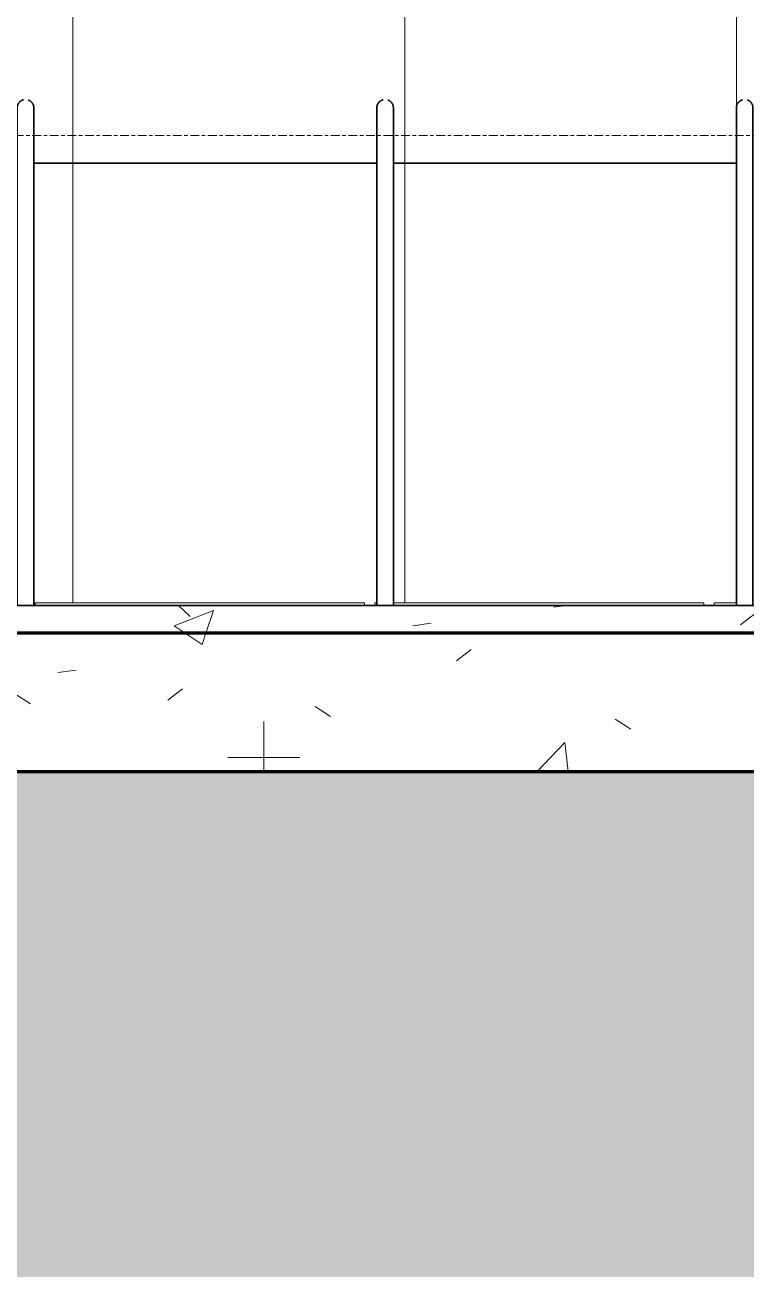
# Model space of a CAD drawing. Header units: millimetres. Extents: x -153298 to 620751, y -313239 to 250031.
# Drawn here: x 92282 to 93585, y -296197 to -293947 of the extents above; entities that cross this region are included whole.
import ezdxf

# ---------------------------------------------------------------- set-up
doc = ezdxf.new("R2010")
doc.units = ezdxf.units.MM
doc.linetypes.add('Centre', pattern=[31.75, 6.35, -4.7625, 15.875, -4.7625])
for name, color, linetype, lineweight in [('A-DETL-GENF', 7, 'Continuous', 35), ('A-DETL-THIN', 7, 'Continuous', 25), ('A-FLOR-FNSH', 7, 'Continuous', 70), ('A-FLOR-LEVL', 7, 'Continuous', 35), ('A-FLOR-PATT', 7, 'Continuous', 70), ('A-GENM', 7, 'Continuous', 9), ('A-WALL-PATT', 7, 'Continuous', 35), ('C-PRKG', 7, 'Continuous', 35), ('C-PRKG-HDLN', 7, 'Continuous', 9), ('E-POWR-CNTR', 7, 'Continuous', 9), ('WALL-E', 7, 'Continuous', 35)]:
    doc.layers.add(name, color=color, linetype=linetype, lineweight=lineweight)
pattern_1 = [(50, (108217.3, -305821.75), (728.737, -63.756), [76.2, -838.2]), (355, (108217.3, -305821.75), (-140.972, 764.228), [60.96, -670.56]), (100.451, (108278, -305827.1), (587.77, 700.467), [64.76, -712.36]), (46.184, (108217.3, -305618.55), (1084.316, -168.17), [114.3, -1257.3]), (96.636, (108307.7, -305632.6), (949.61, 989.71), [97.14, -1068.54]), (351.184, (108217.3, -305618.6), (949.62, 989.7), [91.44, -1005.84]), (21, (108318.9, -305669.35), (606.458, -409.06), [76.2, -838.2]), (326, (108318.9, -305669.35), (247.208, 736.753), [60.96, -670.56]), (71.451, (108369.44, -305703.44), (853.668, 327.685), [64.76, -712.36]), (37.5, (108217.3, -305821.75), (12.3547, 338.22), [33.528, -628.904, 33.528, -647.192, -673.1]), (37.5, (108217.3, -305821.75), (12.3547, 338.22), [-1343.152, 33.528, -639.572]), (7.5, (108217.3, -305821.75), (267.279, 400.722), [33.528, -354.584, 33.528, -613.664, -256.54]), (7.5, (108217.3, -305821.75), (267.279, 400.722), [-1035.304, 33.528, -223.012]), (327.5, (107990.73, -305821.75), (542.3633, -22.9153), [33.528, -220.472, 33.528, -758.952, -1051.56]), (327.5, (107990.73, -305821.75), (542.3633, -22.9153), [-1046.48, 33.528, -1018.032]), (317.5, (107889.13, -305821.75), (592.517, 101.707), [33.528, -296.672, 33.528, -492.76, -746.76]), (317.5, (107889.13, -305821.75), (592.517, 101.707), [-856.488, 33.528, -713.232])]

# ---------------------------------------------------------------- blocks, each defined once
blk = doc.blocks.new('PPL-C-AECM-1-PP19-EE-M3-0001_rvt-1-2120-01 ENTRANCE 1 SECTION A')
at = {"layer": 'E-POWR-CNTR', "color": 7, "lineweight": 5}
for p, q in [((-890536.4, 101150), (-890536.4, 101240)), ((-890601.4, 101175), (-890471.4, 101175))]:
    blk.add_line(p, q, dxfattribs=at)
blk = doc.blocks.new('DPA_Drainage Gutter_Landscape_Type A - DPA_Drainage Gutter_Landscape_Type A-17275574-2120-01 ENTRANCE 1 SECTION A')
at = {"layer": 'A-GENM', "color": 7}
for p, q in [((-890949.7, 101455), (-890354.7, 101455)), ((-890949.7, 101450), (-890949.7, 101455)), ((-890942.7, 101455), (-890935.7, 101455)), ((-890935.7, 101455), (-890942.7, 101455)), ((-890942.7, 101455), (-890935.7, 101455)), ((-890935.7, 101455), (-890942.7, 101455)), ((-890361.7, 101455), (-890942.7, 101455)), ((-890942.7, 101455), (-890361.7, 101455)), ((-890361.7, 101455), (-890942.7, 101455)), ((-890928.7, 101455), (-890915.7, 101455)), ((-890915.7, 101455), (-890928.7, 101455)), ((-890928.7, 101455), (-890915.7, 101455)), ((-890915.7, 101455), (-890928.7, 101455)), ((-890908.7, 101455), (-890895.7, 101455)), ((-890895.7, 101455), (-890908.7, 101455)), ((-890908.7, 101455), (-890895.7, 101455)), ((-890895.7, 101455), (-890908.7, 101455)), ((-890888.7, 101455), (-890875.7, 101455)), ((-890875.7, 101455), (-890888.7, 101455)), ((-890888.7, 101455), (-890875.7, 101455)), ((-890875.7, 101455), (-890888.7, 101455)), ((-890868.7, 101455), (-890855.7, 101455)), ((-890855.7, 101455), (-890868.7, 101455)), ((-890868.7, 101455), (-890855.7, 101455)), ((-890855.7, 101455), (-890868.7, 101455)), ((-890848.7, 101455), (-890835.7, 101455)), ((-890835.7, 101455), (-890848.7, 101455)), ((-890848.7, 101455), (-890835.7, 101455)), ((-890835.7, 101455), (-890848.7, 101455)), ((-890828.7, 101455), (-890815.7, 101455)), ((-890815.7, 101455), (-890828.7, 101455)), ((-890828.7, 101455), (-890815.7, 101455)), ((-890815.7, 101455), (-890828.7, 101455)), ((-890808.7, 101455), (-890795.7, 101455)), ((-890795.7, 101455), (-890808.7, 101455)), ((-890808.7, 101455), (-890795.7, 101455)), ((-890795.7, 101455), (-890808.7, 101455)), ((-890788.7, 101455), (-890775.7, 101455)), ((-890775.7, 101455), (-890788.7, 101455)), ((-890788.7, 101455), (-890775.7, 101455)), ((-890775.7, 101455), (-890788.7, 101455)), ((-890768.7, 101455), (-890755.7, 101455)), ((-890755.7, 101455), (-890768.7, 101455)), ((-890768.7, 101455), (-890755.7, 101455)), ((-890755.7, 101455), (-890768.7, 101455)), ((-890748.7, 101455), (-890735.7, 101455)), ((-890735.7, 101455), (-890748.7, 101455)), ((-890748.7, 101455), (-890735.7, 101455)), ((-890735.7, 101455), (-890748.7, 101455)), ((-890728.7, 101455), (-890715.7, 101455)), ((-890715.7, 101455), (-890728.7, 101455)), ((-890728.7, 101455), (-890715.7, 101455)), ((-890715.7, 101455), (-890728.7, 101455)), ((-890708.7, 101455), (-890695.7, 101455)), ((-890695.7, 101455), (-890708.7, 101455)), ((-890708.7, 101455), (-890695.7, 101455)), ((-890695.7, 101455), (-890708.7, 101455)), ((-890688.7, 101455), (-890675.7, 101455)), ((-890675.7, 101455), (-890688.7, 101455)), ((-890688.7, 101455), (-890675.7, 101455)), ((-890675.7, 101455), (-890688.7, 101455)), ((-890668.7, 101455), (-890655.7, 101455)), ((-890655.7, 101455), (-890668.7, 101455)), ((-890668.7, 101455), (-890655.7, 101455)), ((-890655.7, 101455), (-890668.7, 101455)), ((-890648.7, 101455), (-890635.7, 101455)), ((-890635.7, 101455), (-890648.7, 101455)), ((-890648.7, 101455), (-890635.7, 101455)), ((-890635.7, 101455), (-890648.7, 101455)), ((-890628.7, 101455), (-890615.7, 101455)), ((-890615.7, 101455), (-890628.7, 101455)), ((-890628.7, 101455), (-890615.7, 101455)), ((-890615.7, 101455), (-890628.7, 101455)), ((-890608.7, 101455), (-890595.7, 101455)), ((-890595.7, 101455), (-890608.7, 101455)), ((-890608.7, 101455), (-890595.7, 101455)), ((-890595.7, 101455), (-890608.7, 101455)), ((-890588.7, 101455), (-890575.7, 101455)), ((-890575.7, 101455), (-890588.7, 101455)), ((-890588.7, 101455), (-890575.7, 101455)), ((-890575.7, 101455), (-890588.7, 101455)), ((-890568.7, 101455), (-890555.7, 101455)), ((-890555.7, 101455), (-890568.7, 101455)), ((-890568.7, 101455), (-890555.7, 101455)), ((-890555.7, 101455), (-890568.7, 101455)), ((-890548.7, 101455), (-890535.7, 101455)), ((-890535.7, 101455), (-890548.7, 101455)), ((-890548.7, 101455), (-890535.7, 101455)), ((-890535.7, 101455), (-890548.7, 101455)), ((-890528.7, 101455), (-890515.7, 101455)), ((-890515.7, 101455), (-890528.7, 101455)), ((-890528.7, 101455), (-890515.7, 101455)), ((-890515.7, 101455), (-890528.7, 101455)), ((-890508.7, 101455), (-890496.2, 101455)), ((-890496.2, 101455), (-890508.7, 101455)), ((-890508.7, 101455), (-890496.2, 101455)), ((-890496.2, 101455), (-890508.7, 101455)), ((-890488.7, 101455), (-890475.7, 101455)), ((-890475.7, 101455), (-890488.7, 101455)), ((-890488.7, 101455), (-890475.7, 101455)), ((-890475.7, 101455), (-890488.7, 101455)), ((-890468.7, 101455), (-890455.7, 101455)), ((-890455.7, 101455), (-890468.7, 101455)), ((-890468.7, 101455), (-890455.7, 101455)), ((-890455.7, 101455), (-890468.7, 101455)), ((-890448.7, 101455), (-890435.7, 101455)), ((-890435.7, 101455), (-890448.7, 101455)), ((-890448.7, 101455), (-890435.7, 101455)), ((-890435.7, 101455), (-890448.7, 101455)), ((-890428.7, 101455), (-890415.7, 101455)), ((-890415.7, 101455), (-890428.7, 101455)), ((-890428.7, 101455), (-890415.7, 101455)), ((-890415.7, 101455), (-890428.7, 101455)), ((-890408.7, 101455), (-890395.7, 101455)), ((-890395.7, 101455), (-890408.7, 101455)), ((-890408.7, 101455), (-890395.7, 101455)), ((-890395.7, 101455), (-890408.7, 101455)), ((-890388.7, 101455), (-890375.7, 101455)), ((-890375.7, 101455), (-890388.7, 101455)), ((-890388.7, 101455), (-890375.7, 101455)), ((-890375.7, 101455), (-890388.7, 101455)), ((-890368.7, 101455), (-890361.7, 101455)), ((-890361.7, 101455), (-890368.7, 101455)), ((-890368.7, 101455), (-890361.7, 101455)), ((-890361.7, 101455), (-890368.7, 101455)), ((-890354.7, 101450), (-890354.7, 101455)), ((-890336, 101455), (-890332.4, 101455)), ((-890336, 101450), (-890336, 101455)), ((-890302.4, 101455), (-889741, 101455)), ((-889748, 101455), (-890302.4, 101455)), ((-890302.4, 101455), (-889748, 101455)), ((-889748, 101455), (-890302.4, 101455)), ((-890295, 101455), (-890282, 101455)), ((-890282, 101455), (-890295, 101455)), ((-890295, 101455), (-890282, 101455)), ((-890282, 101455), (-890295, 101455)), ((-890275, 101455), (-890262, 101455)), ((-890262, 101455), (-890275, 101455)), ((-890275, 101455), (-890262, 101455)), ((-890262, 101455), (-890275, 101455)), ((-890255, 101455), (-890242, 101455)), ((-890242, 101455), (-890255, 101455)), ((-890255, 101455), (-890242, 101455)), ((-890242, 101455), (-890255, 101455)), ((-890235, 101455), (-890222, 101455)), ((-890222, 101455), (-890235, 101455)), ((-890235, 101455), (-890222, 101455)), ((-890222, 101455), (-890235, 101455)), ((-890215, 101455), (-890202, 101455)), ((-890202, 101455), (-890215, 101455)), ((-890215, 101455), (-890202, 101455)), ((-890202, 101455), (-890215, 101455)), ((-890195, 101455), (-890182, 101455)), ((-890182, 101455), (-890195, 101455)), ((-890195, 101455), (-890182, 101455)), ((-890182, 101455), (-890195, 101455)), ((-890175, 101455), (-890162, 101455)), ((-890162, 101455), (-890175, 101455)), ((-890175, 101455), (-890162, 101455)), ((-890162, 101455), (-890175, 101455)), ((-890155, 101455), (-890142, 101455)), ((-890142, 101455), (-890155, 101455)), ((-890155, 101455), (-890142, 101455)), ((-890142, 101455), (-890155, 101455)), ((-890135, 101455), (-890122, 101455)), ((-890122, 101455), (-890135, 101455)), ((-890135, 101455), (-890122, 101455)), ((-890122, 101455), (-890135, 101455)), ((-890115, 101455), (-890102, 101455)), ((-890102, 101455), (-890115, 101455)), ((-890115, 101455), (-890102, 101455)), ((-890102, 101455), (-890115, 101455)), ((-890095, 101455), (-890082, 101455)), ((-890082, 101455), (-890095, 101455)), ((-890095, 101455), (-890082, 101455)), ((-890082, 101455), (-890095, 101455)), ((-890075, 101455), (-890062, 101455)), ((-890062, 101455), (-890075, 101455)), ((-890075, 101455), (-890062, 101455)), ((-890062, 101455), (-890075, 101455)), ((-890055, 101455), (-890042, 101455)), ((-890042, 101455), (-890055, 101455)), ((-890055, 101455), (-890042, 101455)), ((-890042, 101455), (-890055, 101455)), ((-890035, 101455), (-890022, 101455)), ((-890022, 101455), (-890035, 101455)), ((-890035, 101455), (-890022, 101455)), ((-890022, 101455), (-890035, 101455)), ((-890015, 101455), (-890002, 101455)), ((-890002, 101455), (-890015, 101455)), ((-890015, 101455), (-890002, 101455)), ((-890002, 101455), (-890015, 101455)), ((-889995, 101455), (-889982, 101455)), ((-889982, 101455), (-889995, 101455)), ((-889995, 101455), (-889982, 101455)), ((-889982, 101455), (-889995, 101455)), ((-889975, 101455), (-889962, 101455)), ((-889962, 101455), (-889975, 101455)), ((-889975, 101455), (-889962, 101455)), ((-889962, 101455), (-889975, 101455)), ((-889955, 101455), (-889942, 101455)), ((-889942, 101455), (-889955, 101455)), ((-889955, 101455), (-889942, 101455)), ((-889942, 101455), (-889955, 101455)), ((-889935, 101455), (-889922, 101455)), ((-889922, 101455), (-889935, 101455)), ((-889935, 101455), (-889922, 101455)), ((-889922, 101455), (-889935, 101455)), ((-889915, 101455), (-889902, 101455)), ((-889902, 101455), (-889915, 101455)), ((-889915, 101455), (-889902, 101455)), ((-889902, 101455), (-889915, 101455)), ((-889895, 101455), (-889882, 101455)), ((-889882, 101455), (-889895, 101455)), ((-889895, 101455), (-889882, 101455)), ((-889882, 101455), (-889895, 101455)), ((-889875, 101455), (-889862, 101455)), ((-889862, 101455), (-889875, 101455)), ((-889875, 101455), (-889862, 101455)), ((-889862, 101455), (-889875, 101455)), ((-889855, 101455), (-889842, 101455)), ((-889842, 101455), (-889855, 101455)), ((-889855, 101455), (-889842, 101455)), ((-889842, 101455), (-889855, 101455)), ((-889835, 101455), (-889822, 101455)), ((-889822, 101455), (-889835, 101455)), ((-889835, 101455), (-889822, 101455)), ((-889822, 101455), (-889835, 101455)), ((-889815, 101455), (-889802, 101455)), ((-889802, 101455), (-889815, 101455)), ((-889815, 101455), (-889802, 101455)), ((-889802, 101455), (-889815, 101455)), ((-889795, 101455), (-889782, 101455)), ((-889782, 101455), (-889795, 101455)), ((-889795, 101455), (-889782, 101455)), ((-889782, 101455), (-889795, 101455)), ((-889775, 101455), (-889762, 101455)), ((-889762, 101455), (-889775, 101455)), ((-889775, 101455), (-889762, 101455)), ((-889762, 101455), (-889775, 101455)), ((-889755, 101455), (-889748, 101455)), ((-889748, 101455), (-889755, 101455)), ((-889755, 101455), (-889748, 101455)), ((-889748, 101455), (-889755, 101455)), ((-889741, 101450), (-889741, 101455)), ((-889722.3, 101455), (-889682.4, 101455)), ((-889722.3, 101450), (-889722.3, 101455)), ((-889715.3, 101455), (-889708.3, 101455)), ((-889708.3, 101455), (-889715.3, 101455)), ((-889715.3, 101455), (-889708.3, 101455)), ((-889708.3, 101455), (-889715.3, 101455)), ((-889682.4, 101455), (-889715.3, 101455)), ((-889715.3, 101455), (-889682.4, 101455)), ((-889682.4, 101455), (-889715.3, 101455)), ((-889701.3, 101455), (-889688.3, 101455)), ((-889688.3, 101455), (-889701.3, 101455)), ((-889701.3, 101455), (-889688.3, 101455)), ((-889688.3, 101455), (-889701.3, 101455)), ((-890354.7, 101400), (-890949.7, 101400)), ((-890949.7, 101400), (-890354.7, 101400)), ((-890935.7, 101400), (-890942.7, 101400)), ((-890942.7, 101400), (-890935.7, 101400)), ((-890935.7, 101400), (-890942.7, 101400)), ((-890942.7, 101400), (-890935.7, 101400)), ((-890915.7, 101400), (-890928.7, 101400)), ((-890928.7, 101400), (-890915.7, 101400)), ((-890915.7, 101400), (-890928.7, 101400)), ((-890928.7, 101400), (-890915.7, 101400)), ((-890895.7, 101400), (-890908.7, 101400)), ((-890908.7, 101400), (-890895.7, 101400)), ((-890895.7, 101400), (-890908.7, 101400)), ((-890908.7, 101400), (-890895.7, 101400)), ((-890875.7, 101400), (-890888.7, 101400)), ((-890888.7, 101400), (-890875.7, 101400)), ((-890875.7, 101400), (-890888.7, 101400)), ((-890888.7, 101400), (-890875.7, 101400)), ((-890855.7, 101400), (-890868.7, 101400)), ((-890868.7, 101400), (-890855.7, 101400)), ((-890855.7, 101400), (-890868.7, 101400)), ((-890868.7, 101400), (-890855.7, 101400)), ((-890835.7, 101400), (-890848.7, 101400)), ((-890848.7, 101400), (-890835.7, 101400)), ((-890835.7, 101400), (-890848.7, 101400)), ((-890848.7, 101400), (-890835.7, 101400)), ((-890815.7, 101400), (-890828.7, 101400)), ((-890828.7, 101400), (-890815.7, 101400)), ((-890815.7, 101400), (-890828.7, 101400)), ((-890828.7, 101400), (-890815.7, 101400)), ((-890795.7, 101400), (-890808.7, 101400)), ((-890808.7, 101400), (-890795.7, 101400)), ((-890795.7, 101400), (-890808.7, 101400)), ((-890808.7, 101400), (-890795.7, 101400)), ((-890775.7, 101400), (-890788.7, 101400)), ((-890788.7, 101400), (-890775.7, 101400)), ((-890775.7, 101400), (-890788.7, 101400)), ((-890788.7, 101400), (-890775.7, 101400)), ((-890755.7, 101400), (-890768.7, 101400)), ((-890768.7, 101400), (-890755.7, 101400)), ((-890755.7, 101400), (-890768.7, 101400)), ((-890768.7, 101400), (-890755.7, 101400)), ((-890735.7, 101400), (-890748.7, 101400)), ((-890748.7, 101400), (-890735.7, 101400)), ((-890735.7, 101400), (-890748.7, 101400)), ((-890748.7, 101400), (-890735.7, 101400)), ((-890715.7, 101400), (-890728.7, 101400)), ((-890728.7, 101400), (-890715.7, 101400)), ((-890715.7, 101400), (-890728.7, 101400)), ((-890728.7, 101400), (-890715.7, 101400)), ((-890695.7, 101400), (-890708.7, 101400)), ((-890708.7, 101400), (-890695.7, 101400)), ((-890695.7, 101400), (-890708.7, 101400)), ((-890708.7, 101400), (-890695.7, 101400)), ((-890675.7, 101400), (-890688.7, 101400)), ((-890688.7, 101400), (-890675.7, 101400)), ((-890675.7, 101400), (-890688.7, 101400)), ((-890688.7, 101400), (-890675.7, 101400)), ((-890655.7, 101400), (-890668.7, 101400)), ((-890668.7, 101400), (-890655.7, 101400)), ((-890655.7, 101400), (-890668.7, 101400)), ((-890668.7, 101400), (-890655.7, 101400)), ((-890635.7, 101400), (-890648.7, 101400)), ((-890648.7, 101400), (-890635.7, 101400)), ((-890635.7, 101400), (-890648.7, 101400)), ((-890648.7, 101400), (-890635.7, 101400)), ((-890615.7, 101400), (-890628.7, 101400)), ((-890628.7, 101400), (-890615.7, 101400)), ((-890615.7, 101400), (-890628.7, 101400)), ((-890628.7, 101400), (-890615.7, 101400)), ((-890595.7, 101400), (-890608.7, 101400)), ((-890608.7, 101400), (-890595.7, 101400)), ((-890595.7, 101400), (-890608.7, 101400)), ((-890608.7, 101400), (-890595.7, 101400)), ((-890575.7, 101400), (-890588.7, 101400)), ((-890588.7, 101400), (-890575.7, 101400)), ((-890575.7, 101400), (-890588.7, 101400)), ((-890588.7, 101400), (-890575.7, 101400)), ((-890555.7, 101400), (-890568.7, 101400)), ((-890568.7, 101400), (-890555.7, 101400)), ((-890555.7, 101400), (-890568.7, 101400)), ((-890568.7, 101400), (-890555.7, 101400)), ((-890535.7, 101400), (-890548.7, 101400)), ((-890548.7, 101400), (-890535.7, 101400)), ((-890535.7, 101400), (-890548.7, 101400)), ((-890548.7, 101400), (-890535.7, 101400)), ((-890515.7, 101400), (-890528.7, 101400)), ((-890528.7, 101400), (-890515.7, 101400)), ((-890515.7, 101400), (-890528.7, 101400)), ((-890528.7, 101400), (-890515.7, 101400)), ((-890496.2, 101400), (-890508.7, 101400)), ((-890508.7, 101400), (-890496.2, 101400)), ((-890496.2, 101400), (-890508.7, 101400)), ((-890508.7, 101400), (-890496.2, 101400)), ((-890475.7, 101400), (-890488.7, 101400)), ((-890488.7, 101400), (-890475.7, 101400)), ((-890475.7, 101400), (-890488.7, 101400)), ((-890488.7, 101400), (-890475.7, 101400)), ((-890455.7, 101400), (-890468.7, 101400)), ((-890468.7, 101400), (-890455.7, 101400)), ((-890455.7, 101400), (-890468.7, 101400)), ((-890468.7, 101400), (-890455.7, 101400)), ((-890435.7, 101400), (-890448.7, 101400)), ((-890448.7, 101400), (-890435.7, 101400)), ((-890435.7, 101400), (-890448.7, 101400)), ((-890448.7, 101400), (-890435.7, 101400)), ((-890415.7, 101400), (-890428.7, 101400)), ((-890428.7, 101400), (-890415.7, 101400)), ((-890415.7, 101400), (-890428.7, 101400)), ((-890428.7, 101400), (-890415.7, 101400)), ((-890395.7, 101400), (-890408.7, 101400)), ((-890408.7, 101400), (-890395.7, 101400)), ((-890395.7, 101400), (-890408.7, 101400)), ((-890408.7, 101400), (-890395.7, 101400)), ((-890375.7, 101400), (-890388.7, 101400)), ((-890388.7, 101400), (-890375.7, 101400)), ((-890375.7, 101400), (-890388.7, 101400)), ((-890388.7, 101400), (-890375.7, 101400)), ((-890361.7, 101400), (-890368.7, 101400)), ((-890368.7, 101400), (-890361.7, 101400)), ((-890361.7, 101400), (-890368.7, 101400)), ((-890368.7, 101400), (-890361.7, 101400)), ((-889741, 101400), (-890336, 101400)), ((-890336, 101400), (-889741, 101400)), ((-890322, 101400), (-890329, 101400)), ((-890329, 101400), (-890322, 101400)), ((-890322, 101400), (-890329, 101400)), ((-890329, 101400), (-890322, 101400)), ((-890302, 101400), (-890315, 101400)), ((-890315, 101400), (-890302, 101400)), ((-890302, 101400), (-890315, 101400)), ((-890315, 101400), (-890302, 101400)), ((-890282, 101400), (-890295, 101400)), ((-890295, 101400), (-890282, 101400)), ((-890282, 101400), (-890295, 101400)), ((-890295, 101400), (-890282, 101400)), ((-890262, 101400), (-890275, 101400)), ((-890275, 101400), (-890262, 101400)), ((-890262, 101400), (-890275, 101400)), ((-890275, 101400), (-890262, 101400)), ((-890242, 101400), (-890255, 101400)), ((-890255, 101400), (-890242, 101400)), ((-890242, 101400), (-890255, 101400)), ((-890255, 101400), (-890242, 101400)), ((-890222, 101400), (-890235, 101400)), ((-890235, 101400), (-890222, 101400)), ((-890222, 101400), (-890235, 101400)), ((-890235, 101400), (-890222, 101400)), ((-890202, 101400), (-890215, 101400)), ((-890215, 101400), (-890202, 101400)), ((-890202, 101400), (-890215, 101400)), ((-890215, 101400), (-890202, 101400)), ((-890182, 101400), (-890195, 101400)), ((-890195, 101400), (-890182, 101400)), ((-890182, 101400), (-890195, 101400)), ((-890195, 101400), (-890182, 101400)), ((-890162, 101400), (-890175, 101400)), ((-890175, 101400), (-890162, 101400)), ((-890162, 101400), (-890175, 101400)), ((-890175, 101400), (-890162, 101400)), ((-890142, 101400), (-890155, 101400)), ((-890155, 101400), (-890142, 101400)), ((-890142, 101400), (-890155, 101400)), ((-890155, 101400), (-890142, 101400)), ((-890122, 101400), (-890135, 101400)), ((-890135, 101400), (-890122, 101400)), ((-890122, 101400), (-890135, 101400)), ((-890135, 101400), (-890122, 101400)), ((-890102, 101400), (-890115, 101400)), ((-890115, 101400), (-890102, 101400)), ((-890102, 101400), (-890115, 101400)), ((-890115, 101400), (-890102, 101400)), ((-890082, 101400), (-890095, 101400)), ((-890095, 101400), (-890082, 101400)), ((-890082, 101400), (-890095, 101400)), ((-890095, 101400), (-890082, 101400)), ((-890062, 101400), (-890075, 101400)), ((-890075, 101400), (-890062, 101400)), ((-890062, 101400), (-890075, 101400)), ((-890075, 101400), (-890062, 101400)), ((-890042, 101400), (-890055, 101400)), ((-890055, 101400), (-890042, 101400)), ((-890042, 101400), (-890055, 101400)), ((-890055, 101400), (-890042, 101400)), ((-890022, 101400), (-890035, 101400)), ((-890035, 101400), (-890022, 101400)), ((-890022, 101400), (-890035, 101400)), ((-890035, 101400), (-890022, 101400)), ((-890002, 101400), (-890015, 101400)), ((-890015, 101400), (-890002, 101400)), ((-890002, 101400), (-890015, 101400)), ((-890015, 101400), (-890002, 101400)), ((-889982, 101400), (-889995, 101400)), ((-889995, 101400), (-889982, 101400)), ((-889982, 101400), (-889995, 101400)), ((-889995, 101400), (-889982, 101400)), ((-889962, 101400), (-889975, 101400)), ((-889975, 101400), (-889962, 101400)), ((-889962, 101400), (-889975, 101400)), ((-889975, 101400), (-889962, 101400)), ((-889942, 101400), (-889955, 101400)), ((-889955, 101400), (-889942, 101400)), ((-889942, 101400), (-889955, 101400)), ((-889955, 101400), (-889942, 101400)), ((-889922, 101400), (-889935, 101400)), ((-889935, 101400), (-889922, 101400)), ((-889922, 101400), (-889935, 101400)), ((-889935, 101400), (-889922, 101400)), ((-889902, 101400), (-889915, 101400)), ((-889915, 101400), (-889902, 101400)), ((-889902, 101400), (-889915, 101400)), ((-889915, 101400), (-889902, 101400)), ((-889882, 101400), (-889895, 101400)), ((-889895, 101400), (-889882, 101400)), ((-889882, 101400), (-889895, 101400)), ((-889895, 101400), (-889882, 101400)), ((-889862, 101400), (-889875, 101400)), ((-889875, 101400), (-889862, 101400)), ((-889862, 101400), (-889875, 101400)), ((-889875, 101400), (-889862, 101400)), ((-889842, 101400), (-889855, 101400)), ((-889855, 101400), (-889842, 101400)), ((-889842, 101400), (-889855, 101400)), ((-889855, 101400), (-889842, 101400)), ((-889822, 101400), (-889835, 101400)), ((-889835, 101400), (-889822, 101400)), ((-889822, 101400), (-889835, 101400)), ((-889835, 101400), (-889822, 101400)), ((-889802, 101400), (-889815, 101400)), ((-889815, 101400), (-889802, 101400)), ((-889802, 101400), (-889815, 101400)), ((-889815, 101400), (-889802, 101400)), ((-889782, 101400), (-889795, 101400)), ((-889795, 101400), (-889782, 101400)), ((-889782, 101400), (-889795, 101400)), ((-889795, 101400), (-889782, 101400)), ((-889762, 101400), (-889775, 101400)), ((-889775, 101400), (-889762, 101400)), ((-889762, 101400), (-889775, 101400)), ((-889775, 101400), (-889762, 101400)), ((-889748, 101400), (-889755, 101400)), ((-889755, 101400), (-889748, 101400)), ((-889748, 101400), (-889755, 101400)), ((-889755, 101400), (-889748, 101400)), ((-889127.3, 101400), (-889722.3, 101400)), ((-889722.3, 101400), (-889127.3, 101400)), ((-889708.3, 101400), (-889715.3, 101400)), ((-889715.3, 101400), (-889708.3, 101400)), ((-889708.3, 101400), (-889715.3, 101400)), ((-889715.3, 101400), (-889708.3, 101400)), ((-889688.3, 101400), (-889701.3, 101400)), ((-889701.3, 101400), (-889688.3, 101400)), ((-889688.3, 101400), (-889701.3, 101400)), ((-889701.3, 101400), (-889688.3, 101400)), ((-889668.3, 101400), (-889681.3, 101400)), ((-889681.3, 101400), (-889668.3, 101400)), ((-889668.3, 101400), (-889681.3, 101400)), ((-889681.3, 101400), (-889668.3, 101400))]:
    blk.add_line(p, q, dxfattribs=at)
blk = doc.blocks.new('DPA_U BICYCLE PARKING - DPA_U BICYCLE PARKING_650mm-V383-2120-01 ENTRANCE 1 SECTION A')
at = {"layer": 'C-PRKG', "color": 7}
for p, q in [((-890982.4, 102320), (-890982.4, 101450)), ((-890952.4, 101450), (-890952.4, 102320)), ((-890967.4, 101450), (-890981.9, 101450)), ((-890981.9, 101450), (-890967.4, 101450)), ((-890967.4, 101450), (-890981.9, 101450)), ((-890981.9, 101450), (-890967.4, 101450)), ((-890967.4, 101450), (-890952.9, 101450)), ((-890952.9, 101450), (-890967.4, 101450)), ((-890967.4, 101450), (-890952.9, 101450)), ((-890952.9, 101450), (-890967.4, 101450))]:
    blk.add_line(p, q, dxfattribs=at)
at = {"layer": 'C-PRKG', "color": 7, "flags": 128}
for points in [[(-890982.4, 102350), (-890982.4, 102350.6), (-890982.3, 102351.2), (-890982.3, 102351.8), (-890982.2, 102352.4), (-890982.1, 102353), (-890981.9, 102353.6), (-890981.8, 102354.1), (-890981.6, 102354.7), (-890981.4, 102355.3), (-890981.2, 102355.8), (-890980.9, 102356.4), (-890980.7, 102356.9), (-890980.4, 102357.5), (-890980.1, 102358), (-890979.8, 102358.5), (-890979.4, 102359), (-890979, 102359.4), (-890978.7, 102359.9), (-890978.2, 102360.3), (-890977.8, 102360.8), (-890977.4, 102361.2), (-890976.9, 102361.6), (-890976.5, 102361.9), (-890976, 102362.3), (-890975.5, 102362.6), (-890975, 102362.9), (-890974.4, 102363.2), (-890973.9, 102363.5), (-890973.4, 102363.8), (-890972.8, 102364), (-890972.2, 102364.2), (-890971.7, 102364.4), (-890971.1, 102364.5)], [(-890962.7, 102364.2), (-890962.1, 102364), (-890961.5, 102363.8), (-890961, 102363.6), (-890960.4, 102363.3), (-890959.9, 102363), (-890959.4, 102362.7), (-890958.9, 102362.4), (-890958.4, 102362), (-890957.9, 102361.7), (-890957.5, 102361.3), (-890957, 102360.9), (-890956.6, 102360.5), (-890956.2, 102360), (-890955.8, 102359.6), (-890955.4, 102359.1), (-890955.1, 102358.6), (-890954.8, 102358.1), (-890954.4, 102357.6), (-890954.1, 102357.1), (-890953.9, 102356.5), (-890953.6, 102356), (-890953.4, 102355.4), (-890953.2, 102354.9), (-890953, 102354.3), (-890952.8, 102353.7), (-890952.7, 102353.1), (-890952.6, 102352.5), (-890952.5, 102352), (-890952.4, 102351.4), (-890952.4, 102350.8), (-890952.4, 102350.2), (-890952.4, 102350)], [(-890982.4, 102343.1), (-890982.4, 102343.9), (-890982.4, 102344.6), (-890982.4, 102345.2), (-890982.4, 102345.9), (-890982.4, 102346.5), (-890982.4, 102347), (-890982.4, 102347.5), (-890982.4, 102348), (-890982.4, 102348.4), (-890982.4, 102348.7), (-890982.4, 102349.1), (-890982.4, 102349.3), (-890982.4, 102349.6), (-890982.4, 102349.7), (-890982.4, 102349.9), (-890982.4, 102350), (-890982.4, 102350)], [(-890982.4, 102350), (-890982.4, 102350), (-890982.4, 102349.9), (-890982.4, 102349.8), (-890982.4, 102349.6), (-890982.4, 102349.4), (-890982.4, 102349.1), (-890982.4, 102348.8), (-890982.4, 102348.5), (-890982.4, 102348.1), (-890982.4, 102347.6), (-890982.4, 102347.1), (-890982.4, 102346.6), (-890982.4, 102346), (-890982.4, 102345.4), (-890982.4, 102344.8), (-890982.4, 102344.1), (-890982.4, 102343.3), (-890982.4, 102342.6), (-890982.4, 102341.7), (-890982.4, 102340.9), (-890982.4, 102340), (-890982.4, 102339.1), (-890982.4, 102338.2), (-890982.4, 102337.2), (-890982.4, 102336.2), (-890982.4, 102335.2), (-890982.4, 102334.1), (-890982.4, 102333.1), (-890982.4, 102332), (-890982.4, 102330.9), (-890982.4, 102329.7), (-890982.4, 102328.6), (-890982.4, 102327.4), (-890982.4, 102326.3), (-890982.4, 102325.1), (-890982.4, 102323.9), (-890982.4, 102322.7), (-890982.4, 102321.5), (-890982.4, 102320.3), (-890982.4, 102320)], [(-890982.4, 102320), (-890982.4, 102321.2), (-890982.4, 102322.4), (-890982.4, 102323.6), (-890982.4, 102324.8), (-890982.4, 102326), (-890982.4, 102327.1), (-890982.4, 102328.3), (-890982.4, 102329.4), (-890982.4, 102330.6), (-890982.4, 102331.7), (-890982.4, 102332.8), (-890982.4, 102333.9)], [(-890952.4, 102350), (-890952.4, 102350), (-890952.4, 102349.9), (-890952.4, 102349.8), (-890952.4, 102349.6), (-890952.4, 102349.4), (-890952.4, 102349.1), (-890952.4, 102348.8), (-890952.4, 102348.5), (-890952.4, 102348.1), (-890952.4, 102347.6), (-890952.4, 102347.1), (-890952.4, 102346.6), (-890952.4, 102346), (-890952.4, 102345.4), (-890952.4, 102344.8), (-890952.4, 102344.1), (-890952.4, 102343.3), (-890952.4, 102342.6), (-890952.4, 102341.7), (-890952.4, 102340.9), (-890952.4, 102340), (-890952.4, 102339.1), (-890952.4, 102338.2), (-890952.4, 102337.2), (-890952.4, 102336.2), (-890952.4, 102335.2), (-890952.4, 102334.1), (-890952.4, 102333.1), (-890952.4, 102332), (-890952.4, 102330.9), (-890952.4, 102329.7), (-890952.4, 102328.6), (-890952.4, 102327.4), (-890952.4, 102326.3), (-890952.4, 102325.1), (-890952.4, 102323.9), (-890952.4, 102322.7), (-890952.4, 102321.5), (-890952.4, 102320.3), (-890952.4, 102320)], [(-890952.4, 102320), (-890952.4, 102321.2), (-890952.4, 102322.4), (-890952.4, 102323.6), (-890952.4, 102324.8), (-890952.4, 102326), (-890952.4, 102327.1), (-890952.4, 102328.3), (-890952.4, 102329.4), (-890952.4, 102330.6), (-890952.4, 102331.7), (-890952.4, 102332.8), (-890952.4, 102333.9), (-890952.4, 102334.9), (-890952.4, 102335.9), (-890952.4, 102336.9), (-890952.4, 102337.9), (-890952.4, 102338.9), (-890952.4, 102339.8), (-890952.4, 102340.7), (-890952.4, 102341.5), (-890952.4, 102342.3), (-890952.4, 102343.1), (-890952.4, 102343.9), (-890952.4, 102344.6), (-890952.4, 102345.2), (-890952.4, 102345.9), (-890952.4, 102346.5), (-890952.4, 102347), (-890952.4, 102347.5), (-890952.4, 102348), (-890952.4, 102348.4), (-890952.4, 102348.7), (-890952.4, 102349.1), (-890952.4, 102349.3), (-890952.4, 102349.6), (-890952.4, 102349.7), (-890952.4, 102349.9), (-890952.4, 102350), (-890952.4, 102350)]]:
    blk.add_lwpolyline(points, dxfattribs=at)
at = {"layer": 'C-PRKG-HDLN', "color": 7}
blk.add_line((-890968.5, 101450), (-890949.7, 101450), dxfattribs=at)
blk = doc.blocks.new('DPA_U BICYCLE PARKING - DPA_U BICYCLE PARKING_650mm-V384-2120-01 ENTRANCE 1 SECTION A')
at = {"layer": 'C-PRKG', "color": 7}
for p, q in [((-890332.4, 102320), (-890332.4, 101450)), ((-890302.4, 101450), (-890302.4, 102320)), ((-890317.4, 101450), (-890331.9, 101450)), ((-890331.9, 101450), (-890317.4, 101450)), ((-890317.4, 101450), (-890331.9, 101450)), ((-890331.9, 101450), (-890317.4, 101450)), ((-890317.4, 101450), (-890302.9, 101450)), ((-890302.9, 101450), (-890317.4, 101450)), ((-890317.4, 101450), (-890302.9, 101450)), ((-890302.9, 101450), (-890317.4, 101450))]:
    blk.add_line(p, q, dxfattribs=at)
at = {"layer": 'C-PRKG', "color": 7, "flags": 128}
for points in [[(-890332.4, 102350), (-890332.4, 102350.6), (-890332.3, 102351.2), (-890332.3, 102351.8), (-890332.2, 102352.4), (-890332.1, 102353), (-890331.9, 102353.6), (-890331.8, 102354.1), (-890331.6, 102354.7), (-890331.4, 102355.3), (-890331.2, 102355.8), (-890330.9, 102356.4), (-890330.7, 102356.9), (-890330.4, 102357.5), (-890330.1, 102358), (-890329.8, 102358.5), (-890329.4, 102359), (-890329, 102359.4), (-890328.7, 102359.9), (-890328.2, 102360.3), (-890327.8, 102360.8), (-890327.4, 102361.2), (-890326.9, 102361.6), (-890326.5, 102361.9), (-890326, 102362.3), (-890325.5, 102362.6), (-890325, 102362.9), (-890324.4, 102363.2), (-890323.9, 102363.5), (-890323.4, 102363.8), (-890322.8, 102364), (-890322.2, 102364.2), (-890321.7, 102364.4), (-890321.1, 102364.5)], [(-890312.7, 102364.2), (-890312.1, 102364), (-890311.5, 102363.8), (-890311, 102363.6), (-890310.4, 102363.3), (-890309.9, 102363), (-890309.4, 102362.7), (-890308.9, 102362.4), (-890308.4, 102362), (-890307.9, 102361.7), (-890307.5, 102361.3), (-890307, 102360.9), (-890306.6, 102360.5), (-890306.2, 102360), (-890305.8, 102359.6), (-890305.4, 102359.1), (-890305.1, 102358.6), (-890304.8, 102358.1), (-890304.4, 102357.6), (-890304.1, 102357.1), (-890303.9, 102356.5), (-890303.6, 102356), (-890303.4, 102355.4), (-890303.2, 102354.9), (-890303, 102354.3), (-890302.8, 102353.7), (-890302.7, 102353.1), (-890302.6, 102352.5), (-890302.5, 102352), (-890302.4, 102351.4), (-890302.4, 102350.8), (-890302.4, 102350.2), (-890302.4, 102350)], [(-890332.4, 102343.1), (-890332.4, 102343.9), (-890332.4, 102344.6), (-890332.4, 102345.2), (-890332.4, 102345.9), (-890332.4, 102346.5), (-890332.4, 102347), (-890332.4, 102347.5), (-890332.4, 102348), (-890332.4, 102348.4), (-890332.4, 102348.7), (-890332.4, 102349.1), (-890332.4, 102349.3), (-890332.4, 102349.6), (-890332.4, 102349.7), (-890332.4, 102349.9), (-890332.4, 102350), (-890332.4, 102350)], [(-890332.4, 102350), (-890332.4, 102350), (-890332.4, 102349.9), (-890332.4, 102349.8), (-890332.4, 102349.6), (-890332.4, 102349.4), (-890332.4, 102349.1), (-890332.4, 102348.8), (-890332.4, 102348.5), (-890332.4, 102348.1), (-890332.4, 102347.6), (-890332.4, 102347.1), (-890332.4, 102346.6), (-890332.4, 102346), (-890332.4, 102345.4), (-890332.4, 102344.8), (-890332.4, 102344.1), (-890332.4, 102343.3), (-890332.4, 102342.6), (-890332.4, 102341.7), (-890332.4, 102340.9), (-890332.4, 102340), (-890332.4, 102339.1), (-890332.4, 102338.2), (-890332.4, 102337.2), (-890332.4, 102336.2), (-890332.4, 102335.2), (-890332.4, 102334.1), (-890332.4, 102333.1), (-890332.4, 102332), (-890332.4, 102330.9), (-890332.4, 102329.7), (-890332.4, 102328.6), (-890332.4, 102327.4), (-890332.4, 102326.3), (-890332.4, 102325.1), (-890332.4, 102323.9), (-890332.4, 102322.7), (-890332.4, 102321.5), (-890332.4, 102320.3), (-890332.4, 102320)], [(-890332.4, 102320), (-890332.4, 102321.2), (-890332.4, 102322.4), (-890332.4, 102323.6), (-890332.4, 102324.8), (-890332.4, 102326), (-890332.4, 102327.1), (-890332.4, 102328.3), (-890332.4, 102329.4), (-890332.4, 102330.6), (-890332.4, 102331.7), (-890332.4, 102332.8), (-890332.4, 102333.9)], [(-890302.4, 102350), (-890302.4, 102350), (-890302.4, 102349.9), (-890302.4, 102349.8), (-890302.4, 102349.6), (-890302.4, 102349.4), (-890302.4, 102349.1), (-890302.4, 102348.8), (-890302.4, 102348.5), (-890302.4, 102348.1), (-890302.4, 102347.6), (-890302.4, 102347.1), (-890302.4, 102346.6), (-890302.4, 102346), (-890302.4, 102345.4), (-890302.4, 102344.8), (-890302.4, 102344.1), (-890302.4, 102343.3), (-890302.4, 102342.6), (-890302.4, 102341.7), (-890302.4, 102340.9), (-890302.4, 102340), (-890302.4, 102339.1), (-890302.4, 102338.2), (-890302.4, 102337.2), (-890302.4, 102336.2), (-890302.4, 102335.2), (-890302.4, 102334.1), (-890302.4, 102333.1), (-890302.4, 102332), (-890302.4, 102330.9), (-890302.4, 102329.7), (-890302.4, 102328.6), (-890302.4, 102327.4), (-890302.4, 102326.3), (-890302.4, 102325.1), (-890302.4, 102323.9), (-890302.4, 102322.7), (-890302.4, 102321.5), (-890302.4, 102320.3), (-890302.4, 102320)], [(-890302.4, 102320), (-890302.4, 102321.2), (-890302.4, 102322.4), (-890302.4, 102323.6), (-890302.4, 102324.8), (-890302.4, 102326), (-890302.4, 102327.1), (-890302.4, 102328.3), (-890302.4, 102329.4), (-890302.4, 102330.6), (-890302.4, 102331.7), (-890302.4, 102332.8), (-890302.4, 102333.9), (-890302.4, 102334.9), (-890302.4, 102335.9), (-890302.4, 102336.9), (-890302.4, 102337.9), (-890302.4, 102338.9), (-890302.4, 102339.8), (-890302.4, 102340.7), (-890302.4, 102341.5), (-890302.4, 102342.3), (-890302.4, 102343.1), (-890302.4, 102343.9), (-890302.4, 102344.6), (-890302.4, 102345.2), (-890302.4, 102345.9), (-890302.4, 102346.5), (-890302.4, 102347), (-890302.4, 102347.5), (-890302.4, 102348), (-890302.4, 102348.4), (-890302.4, 102348.7), (-890302.4, 102349.1), (-890302.4, 102349.3), (-890302.4, 102349.6), (-890302.4, 102349.7), (-890302.4, 102349.9), (-890302.4, 102350), (-890302.4, 102350)]]:
    blk.add_lwpolyline(points, dxfattribs=at)
at = {"layer": 'C-PRKG-HDLN', "color": 7}
blk.add_line((-890354.7, 101450), (-890336, 101450), dxfattribs=at)
blk = doc.blocks.new('DPA_U BICYCLE PARKING - DPA_U BICYCLE PARKING_650mm-V385-2120-01 ENTRANCE 1 SECTION A')
at = {"layer": 'C-PRKG', "color": 7}
for p, q in [((-889682.4, 102320), (-889682.4, 101450)), ((-889652.4, 101450), (-889652.4, 102320)), ((-889667.4, 101450), (-889681.9, 101450)), ((-889681.9, 101450), (-889667.4, 101450)), ((-889667.4, 101450), (-889681.9, 101450)), ((-889681.9, 101450), (-889667.4, 101450)), ((-889667.4, 101450), (-889652.9, 101450)), ((-889652.9, 101450), (-889667.4, 101450)), ((-889667.4, 101450), (-889652.9, 101450)), ((-889652.9, 101450), (-889667.4, 101450))]:
    blk.add_line(p, q, dxfattribs=at)
at = {"layer": 'C-PRKG', "color": 7, "flags": 128}
for points in [[(-889682.4, 102350), (-889682.4, 102350.6), (-889682.3, 102351.2), (-889682.3, 102351.8), (-889682.2, 102352.4), (-889682.1, 102353), (-889681.9, 102353.6), (-889681.8, 102354.1), (-889681.6, 102354.7), (-889681.4, 102355.3), (-889681.2, 102355.8), (-889680.9, 102356.4), (-889680.7, 102356.9), (-889680.4, 102357.5), (-889680.1, 102358), (-889679.8, 102358.5), (-889679.4, 102359), (-889679, 102359.4), (-889678.7, 102359.9), (-889678.2, 102360.3), (-889677.8, 102360.8), (-889677.4, 102361.2), (-889676.9, 102361.6), (-889676.5, 102361.9), (-889676, 102362.3), (-889675.5, 102362.6), (-889675, 102362.9), (-889674.4, 102363.2), (-889673.9, 102363.5), (-889673.4, 102363.8), (-889672.8, 102364), (-889672.2, 102364.2), (-889671.7, 102364.4), (-889671.1, 102364.5)], [(-889662.7, 102364.2), (-889662.1, 102364), (-889661.5, 102363.8), (-889661, 102363.6), (-889660.4, 102363.3), (-889659.9, 102363), (-889659.4, 102362.7), (-889658.9, 102362.4), (-889658.4, 102362), (-889657.9, 102361.7), (-889657.5, 102361.3), (-889657, 102360.9), (-889656.6, 102360.5), (-889656.2, 102360), (-889655.8, 102359.6), (-889655.4, 102359.1), (-889655.1, 102358.6), (-889654.8, 102358.1), (-889654.4, 102357.6), (-889654.1, 102357.1), (-889653.9, 102356.5), (-889653.6, 102356), (-889653.4, 102355.4), (-889653.2, 102354.9), (-889653, 102354.3), (-889652.8, 102353.7), (-889652.7, 102353.1), (-889652.6, 102352.5), (-889652.5, 102352), (-889652.4, 102351.4), (-889652.4, 102350.8), (-889652.4, 102350.2), (-889652.4, 102350)], [(-889682.4, 102343.1), (-889682.4, 102343.9), (-889682.4, 102344.6), (-889682.4, 102345.2), (-889682.4, 102345.9), (-889682.4, 102346.5), (-889682.4, 102347), (-889682.4, 102347.5), (-889682.4, 102348), (-889682.4, 102348.4), (-889682.4, 102348.7), (-889682.4, 102349.1), (-889682.4, 102349.3), (-889682.4, 102349.6), (-889682.4, 102349.7), (-889682.4, 102349.9), (-889682.4, 102350), (-889682.4, 102350)], [(-889682.4, 102350), (-889682.4, 102350), (-889682.4, 102349.9), (-889682.4, 102349.8), (-889682.4, 102349.6), (-889682.4, 102349.4), (-889682.4, 102349.1), (-889682.4, 102348.8), (-889682.4, 102348.5), (-889682.4, 102348.1), (-889682.4, 102347.6), (-889682.4, 102347.1), (-889682.4, 102346.6), (-889682.4, 102346), (-889682.4, 102345.4), (-889682.4, 102344.8), (-889682.4, 102344.1), (-889682.4, 102343.3), (-889682.4, 102342.6), (-889682.4, 102341.7), (-889682.4, 102340.9), (-889682.4, 102340), (-889682.4, 102339.1), (-889682.4, 102338.2), (-889682.4, 102337.2), (-889682.4, 102336.2), (-889682.4, 102335.2), (-889682.4, 102334.1), (-889682.4, 102333.1), (-889682.4, 102332), (-889682.4, 102330.9), (-889682.4, 102329.7), (-889682.4, 102328.6), (-889682.4, 102327.4), (-889682.4, 102326.3), (-889682.4, 102325.1), (-889682.4, 102323.9), (-889682.4, 102322.7), (-889682.4, 102321.5), (-889682.4, 102320.3), (-889682.4, 102320)], [(-889682.4, 102320), (-889682.4, 102321.2), (-889682.4, 102322.4), (-889682.4, 102323.6), (-889682.4, 102324.8), (-889682.4, 102326), (-889682.4, 102327.1), (-889682.4, 102328.3), (-889682.4, 102329.4), (-889682.4, 102330.6), (-889682.4, 102331.7), (-889682.4, 102332.8), (-889682.4, 102333.9)], [(-889652.4, 102350), (-889652.4, 102350), (-889652.4, 102349.9), (-889652.4, 102349.8), (-889652.4, 102349.6), (-889652.4, 102349.4), (-889652.4, 102349.1), (-889652.4, 102348.8), (-889652.4, 102348.5), (-889652.4, 102348.1), (-889652.4, 102347.6), (-889652.4, 102347.1), (-889652.4, 102346.6), (-889652.4, 102346), (-889652.4, 102345.4), (-889652.4, 102344.8), (-889652.4, 102344.1), (-889652.4, 102343.3), (-889652.4, 102342.6), (-889652.4, 102341.7), (-889652.4, 102340.9), (-889652.4, 102340), (-889652.4, 102339.1), (-889652.4, 102338.2), (-889652.4, 102337.2), (-889652.4, 102336.2), (-889652.4, 102335.2), (-889652.4, 102334.1), (-889652.4, 102333.1), (-889652.4, 102332), (-889652.4, 102330.9), (-889652.4, 102329.7), (-889652.4, 102328.6), (-889652.4, 102327.4), (-889652.4, 102326.3), (-889652.4, 102325.1), (-889652.4, 102323.9), (-889652.4, 102322.7), (-889652.4, 102321.5), (-889652.4, 102320.3), (-889652.4, 102320)], [(-889652.4, 102320), (-889652.4, 102321.2), (-889652.4, 102322.4), (-889652.4, 102323.6), (-889652.4, 102324.8), (-889652.4, 102326), (-889652.4, 102327.1), (-889652.4, 102328.3), (-889652.4, 102329.4), (-889652.4, 102330.6), (-889652.4, 102331.7), (-889652.4, 102332.8), (-889652.4, 102333.9), (-889652.4, 102334.9), (-889652.4, 102335.9), (-889652.4, 102336.9), (-889652.4, 102337.9), (-889652.4, 102338.9), (-889652.4, 102339.8), (-889652.4, 102340.7), (-889652.4, 102341.5), (-889652.4, 102342.3), (-889652.4, 102343.1), (-889652.4, 102343.9), (-889652.4, 102344.6), (-889652.4, 102345.2), (-889652.4, 102345.9), (-889652.4, 102346.5), (-889652.4, 102347), (-889652.4, 102347.5), (-889652.4, 102348), (-889652.4, 102348.4), (-889652.4, 102348.7), (-889652.4, 102349.1), (-889652.4, 102349.3), (-889652.4, 102349.6), (-889652.4, 102349.7), (-889652.4, 102349.9), (-889652.4, 102350), (-889652.4, 102350)]]:
    blk.add_lwpolyline(points, dxfattribs=at)
at = {"layer": 'C-PRKG-HDLN', "color": 7}
blk.add_line((-889741, 101450), (-889722.3, 101450), dxfattribs=at)

msp = doc.modelspace()

# ---------------------------------------------------------------- hatches: boundary and pattern name
at = {"layer": 'A-DETL-GENF', "lineweight": 9}
h = msp.add_hatch(dxfattribs=at)
h.set_pattern_fill('FP_32', style=0, pattern_type=2)
h.set_pattern_definition([(45, (108217.3, -305821.75), (0, 449.0128), [317.5, -317.5]), (45, (108133.1, -305737.56), (0, 449.0128), [317.5, -317.5]), (45, (108048.92, -305653.38), (0, 449.0128), [317.5, -317.5]), (135, (108048.92, -305597.24), (-449.0128, 3e-14), [317.5, -317.5]), (135, (108133.1, -305513.05), (-449.0128, 3e-14), [317.5, -317.5]), (135, (108217.3, -305428.87), (-449.0128, 3e-14), [317.5, -317.5])])
h.paths.add_polyline_path([(136587.1047, -298446.753), (140337.5298, -298446.753), (140337.5298, -295376.753), (134242.3285, -295376.753), (134242.3285, -295096.753), (116692.5163, -295096.753), (122478.88, -298446.753), (132836.6797, -298446.753)])
h.paths.add_polyline_path([(91582.0038, -298446.753), (103688.1926, -298446.753), (103688.1926, -295296.753), (88643.88, -295296.753), (88643.88, -295146.753), (83446.7954, -295146.753), (83446.7954, -295376.753), (80330.7286, -295376.753), (80330.7286, -298446.753), (87831.5788, -298446.753)])
at = {"layer": 'A-FLOR-PATT', "lineweight": 9}
h = msp.add_hatch(dxfattribs=at)
h.set_pattern_fill('FP_1', style=0, pattern_type=2)
h.set_pattern_definition(pattern_1)
h.paths.add_polyline_path([(96035.6336, -295046.753), (98172.88, -295046.753), (98172.88, -295021.753), (98260.38, -295021.753), (98260.38, -295016.753), (98237.88, -295016.753), (98237.88, -294996.753), (88642.88, -294996.753), (88642.88, -295046.753), (95801.2321, -295046.753)])
h.paths.add_polyline_path([(98402.88, -295021.753), (98431.8802, -295021.753), (98431.8802, -294996.753), (98402.88, -294996.753), (98402.88, -295016.753), (98380.38, -295016.753), (98380.38, -295021.753)])
h = msp.add_hatch(dxfattribs=at)
h.set_pattern_fill('FP_1', style=0, pattern_type=2)
h.set_pattern_definition(pattern_1)
h.paths.add_polyline_path([(96035.6336, -295046.753), (98172.88, -295046.753), (98172.88, -295021.753), (98260.38, -295021.753), (98260.38, -295016.753), (98237.88, -295016.753), (98237.88, -294996.753), (88642.88, -294996.753), (88642.88, -295046.753), (95801.2321, -295046.753)])
h.paths.add_polyline_path([(98402.88, -295021.753), (98431.8802, -295021.753), (98431.8802, -294996.753), (98402.88, -294996.753), (98402.88, -295016.753), (98380.38, -295016.753), (98380.38, -295021.753)])
h = msp.add_hatch(dxfattribs=at)
h.set_pattern_fill('FP_1', style=0, pattern_type=2)
h.set_pattern_definition(pattern_1)
h.paths.add_polyline_path([(96738.8383, -295296.753), (98431.8802, -295296.753), (98431.8802, -295096.753), (98380.38, -295096.753), (98380.38, -295176.753), (98260.38, -295176.753), (98260.38, -295096.753), (98172.88, -295096.753), (98172.88, -295046.753), (88642.88, -295046.753), (88643.88, -295296.753), (96504.4368, -295296.753)])
h = msp.add_hatch(dxfattribs=at)
h.set_pattern_fill('FP_1', style=0, pattern_type=2)
h.set_pattern_definition(pattern_1)
h.paths.add_polyline_path([(96738.8383, -295296.753), (98431.8802, -295296.753), (98431.8802, -295096.753), (98380.38, -295096.753), (98380.38, -295176.753), (98260.38, -295176.753), (98260.38, -295096.753), (98172.88, -295096.753), (98172.88, -295046.753), (88642.88, -295046.753), (88643.88, -295296.753), (96504.4368, -295296.753)])
at = {"layer": 'A-WALL-PATT', "lineweight": 9}
h = msp.add_hatch(dxfattribs=at)
h.set_pattern_fill('FP_30', style=0, pattern_type=2)
h.set_pattern_definition([(90, (88767.9, -293896.75), (-600, 4e-14), [])])
h.paths.add_polyline_path([(88767.88, -294196.753), (90967.88, -294196.753), (90968.716, -294096.3461), (90970.2953, -294091.3262), (90970.2953, -294090.1106), (90973.7886, -294085.8377), (90977.9408, -294083.2592), (90979.2785, -294082.2271), (90986.7623, -294082.2641), (90987.6771, -294083.672), (90992.176, -294086.0651), (90996.3746, -294091.0827), (90996.887, -294099.5047), (90997.7401, -294119.8756), (90997.88, -294137.7639), (90997.88, -294196.753), (91617.88, -294196.753), (91618.716, -294096.3461), (91620.2953, -294091.3262), (91620.2953, -294090.1106), (91623.7886, -294085.8377), (91627.9408, -294083.2592), (91629.2785, -294082.2271), (91636.7623, -294082.2641), (91637.6771, -294083.672), (91642.176, -294086.0651), (91646.3746, -294091.0827), (91646.887, -294099.5047), (91647.7401, -294119.8756), (91647.88, -294137.7639), (91647.88, -294196.753), (92267.88, -294196.753), (92268.716, -294096.3461), (92270.2953, -294091.3262), (92270.2953, -294090.1106), (92273.7886, -294085.8377), (92277.9408, -294083.2592), (92279.2785, -294082.2271), (92286.7623, -294082.2641), (92287.6771, -294083.672), (92292.176, -294086.0651), (92296.3746, -294091.0827), (92296.887, -294099.5047), (92297.7401, -294119.8756), (92297.88, -294137.7639), (92297.88, -294196.753), (92917.88, -294196.753), (92918.716, -294096.3461), (92920.2953, -294091.3262), (92920.2953, -294090.1106), (92923.7886, -294085.8377), (92927.9408, -294083.2592), (92929.2785, -294082.2271), (92936.7623, -294082.2641), (92937.6771, -294083.672), (92942.176, -294086.0651), (92946.3746, -294091.0827), (92946.887, -294099.5047), (92947.7401, -294119.8756), (92947.88, -294133.1991), (92947.88, -294196.753), (93567.88, -294196.753), (93568.716, -294096.3461), (93570.2953, -294091.3262), (93570.2953, -294090.1106), (93573.7886, -294085.8377), (93577.9408, -294083.2592), (93579.2785, -294082.2271), (93586.7623, -294082.2641), (93587.6771, -294083.672), (93592.176, -294086.0651), (93596.3746, -294091.0827), (93596.887, -294099.5047), (93597.7401, -294119.8756), (93597.88, -294137.7639), (93597.88, -294196.753), (97743.5724, -294196.753), (97726.5104, -294147.9827), (97722.922, -294125.3265), (97731.6683, -294095.0229), (97740.7916, -294082.0376), (97747.0046, -294075.7164), (97755.8687, -294070.112), (97766.0321, -294063.7588), (97791.88, -294058.7345), (98172.88, -294058.7345), (98492.4254, -293896.753), (88767.88, -293896.753), (88767.88, -294101.7192)])
h.paths.add_polyline_path([(97791.88, -294096.7345), (97791.88, -294096.0871), (97790.1357, -294096.8571)])
h.paths.add_polyline_path([(97773.3681, -294102.8687), (97762.7495, -294117.2812), (97765.6279, -294109.3526), (97769.8446, -294105.8203)])
h.paths.add_polyline_path([(98162.88, -294196.753), (98163.2207, -294190.1521), (98164.2197, -294188.7345), (98162.88, -294183.7345), (98162.88, -294096.7345), (97788.7269, -294097.7794), (97775.6882, -294100.8884), (97765.1436, -294110.6757), (97762.2173, -294120.0458), (97763.9321, -294141.5863), (97784.0287, -294196.753), (98145.2477, -294196.753)])
h.paths.add_polyline_path([(99170.4279, -294196.753), (99762.2461, -293896.753), (99069.6522, -293896.753), (98902.88, -293981.2919), (98902.88, -294196.753), (99082.854, -294196.753)])
h.paths.add_polyline_path([(98852.88, -294196.753), (98852.88, -294006.6375), (98477.834, -294196.753), (98848.4524, -294196.753)])
h.paths.add_polyline_path([(98182.88, -294163.7345), (98181.5402, -294164.8906), (98182.5393, -294164.1154)])
h.paths.add_polyline_path([(98393.7891, -294196.753), (98852.88, -293963.922), (98852.88, -293896.753), (98576.4704, -293896.753), (98182.88, -294096.2688), (98182.2977, -294186.6206), (98181.5402, -294188.7345), (98182.88, -294190.8056), (98182.9738, -294196.753), (98379.6493, -294196.753)])
h.paths.add_polyline_path([(98172.88, -294193.7345), (98172.0433, -294192.8729), (98172.8289, -294193.7278)])
h.paths.add_polyline_path([(97762.1412, -294138.5586), (97762.7495, -294138.3372), (97762.0983, -294138.3372)])
h.paths.add_polyline_path([(98902.88, -293938.6884), (98985.6073, -293896.753), (98902.88, -293896.753)])
h = msp.add_hatch(dxfattribs=at)
h.set_pattern_fill('FP_29', style=0, pattern_type=2)
h.set_pattern_definition([(90, (99567.9, -294996.75), (-600, 4e-14), [])])
h.paths.add_polyline_path([(88768.6924, -294996.753), (88802.88, -294996.753), (88802.88, -294994.753), (89232.88, -294994.753), (89232.88, -294996.753), (89252.88, -294996.753), (89252.88, -294994.753), (89682.88, -294994.753), (89682.88, -294996.753), (89845.5754, -294996.753), (89845.5754, -294991.753), (90440.5754, -294991.753), (90440.5754, -294996.753), (90459.3091, -294996.753), (90459.3091, -294991.753), (90967.88, -294991.753), (90967.88, -294196.753), (88642.88, -294196.753), (88643.88, -294996.753)])
h.paths.add_polyline_path([(93527.9777, -294996.753), (93527.9777, -294991.753), (93567.88, -294991.753), (93567.88, -294196.753), (92947.88, -294196.753), (92948.244, -294991.753), (93509.244, -294991.753), (93509.244, -294996.753)])
h.paths.add_polyline_path([(94122.9777, -294996.753), (94141.7114, -294996.753), (94141.7114, -294991.753), (94736.7114, -294991.753), (94736.7114, -294996.753), (94755.4451, -294996.753), (94755.4451, -294991.753), (95350.4451, -294991.753), (95350.4451, -294996.753), (95369.1788, -294996.753), (95369.1788, -294991.753), (95964.1788, -294991.753), (95964.1788, -294996.753), (95982.9126, -294996.753), (95982.9126, -294991.753), (96577.9126, -294991.753), (96577.9126, -294996.753), (96596.6463, -294996.753), (96596.6463, -294991.753), (97191.6463, -294991.753), (97191.6463, -294996.753), (97210.38, -294996.753), (97210.38, -294991.753), (97767.88, -294991.753), (97767.88, -294696.753), (98147.88, -294696.753), (98147.88, -294596.753), (97967.8734, -294596.753), (97967.8734, -294396.753), (98147.88, -294396.753), (98147.88, -294346.7345), (97841.7492, -294345.7586), (97829.9656, -294344.093), (97812.1157, -294337.0517), (97802.2301, -294330.1045), (97794.4109, -294322.1699), (97780.944, -294299.4306), (97743.5724, -294196.753), (93597.88, -294196.753), (93597.88, -294991.753), (94122.9777, -294991.753)])
h.paths.add_polyline_path([(92914.244, -294996.753), (92914.244, -294991.753), (92917.88, -294991.753), (92917.88, -294196.753), (92297.88, -294196.753), (92297.88, -294996.753), (92300.5102, -294996.753), (92300.5102, -294991.753), (92895.5102, -294991.753), (92895.5102, -294996.753)])
h.paths.add_polyline_path([(91686.7765, -294996.753), (91686.7765, -294991.753), (92267.88, -294991.753), (92267.88, -294196.753), (91647.88, -294196.753), (91647.88, -294991.753), (91668.0428, -294991.753), (91668.0428, -294996.753)])
h.paths.add_polyline_path([(91073.0428, -294996.753), (91073.0428, -294991.753), (91617.88, -294991.753), (91617.88, -294196.753), (90997.88, -294196.753), (90997.88, -294991.753), (91054.3091, -294991.753), (91054.3091, -294996.753)])
h.paths.add_polyline_path([(98246.5643, -294696.753), (98852.88, -294389.404), (98852.88, -294196.753), (98477.834, -294196.753), (98197.88, -294338.6651), (98197.88, -294696.753)])
h.paths.add_polyline_path([(95167.8734, -294596.753), (94967.8734, -294596.753), (94967.8734, -294396.753), (95167.8734, -294396.753)])
h.paths.add_polyline_path([(92050.807, -294596.753), (91967.8734, -294596.753), (91967.8734, -294396.753), (92167.8734, -294396.753), (92167.8734, -294596.753)])
h.paths.add_polyline_path([(88967.8734, -294596.753), (88967.8734, -294396.753), (89167.8734, -294396.753), (89167.8734, -294596.753)])
h.paths.add_polyline_path([(98902.88, -294364.0584), (99232.9279, -294196.753), (98902.88, -294196.753), (98902.88, -294353.5583)])
h.paths.add_polyline_path([(98145.2477, -294308.7345), (98147.88, -294308.7345), (98148.7318, -294208.7345), (98163.2207, -294208.7345), (98162.7862, -294196.753), (97784.0287, -294196.8013), (97819.5387, -294291.196), (97829.0437, -294303.2383), (97846.4755, -294308.7345), (97910.8462, -294308.7345)])
h.paths.add_polyline_path([(98197.88, -294296.0617), (98393.7891, -294196.753), (98182.88, -294197.5367), (98182.88, -294208.7345), (98197.88, -294208.7345), (98197.88, -294290.5985)])

# ---------------------------------------------------------------- linework, layer by layer
at = {"layer": 'A-DETL-THIN', "color": 7}
msp.add_line((103688.1926, -295296.753), (88643.88, -295296.753), dxfattribs=at)
at = {"layer": 'A-FLOR-FNSH', "color": 7, "lineweight": 35}
msp.add_line((98431.8802, -294996.753), (88642.88, -294996.753), dxfattribs=at)
at = {"layer": 'A-FLOR-FNSH', "color": 7}
for p, q in [((98172.88, -295046.753), (88642.88, -295046.753)), ((88643.88, -295296.753), (98431.8802, -295296.753))]:
    msp.add_line(p, q, dxfattribs=at)
at = {"layer": 'A-FLOR-LEVL', "color": 7, "linetype": 'Centre', "lineweight": 9}
for p, q in [((80346.0738, -294146.753), (142923.7915, -294146.753)), ((80346.0738, -294996.753), (144086.7932, -294996.753)), ((80346.0738, -295296.753), (142186.1125, -295296.753))]:
    msp.add_line(p, q, dxfattribs=at)
at = {"layer": 'WALL-E', "color": 7}
for p, q in [((92297.8389, -294196.753), (92917.88, -294196.753)), ((92917.88, -294196.753), (92297.8389, -294196.753)), ((92297.8389, -294196.753), (92917.88, -294196.753)), ((92917.88, -294196.753), (92297.8389, -294196.753)), ((92947.8389, -294196.753), (93567.88, -294196.753)), ((93567.88, -294196.753), (92947.8389, -294196.753)), ((92947.8389, -294196.753), (93567.88, -294196.753)), ((93567.88, -294196.753), (92947.8389, -294196.753)), ((92300.5102, -294996.753), (92281.7765, -294996.753)), ((92281.7765, -294996.753), (92300.5102, -294996.753)), ((92914.244, -294996.753), (92895.5102, -294996.753)), ((92895.5102, -294996.753), (92914.244, -294996.753)), ((93527.9777, -294996.753), (93509.244, -294996.753)), ((93509.244, -294996.753), (93527.9777, -294996.753))]:
    msp.add_line(p, q, dxfattribs=at)

# ---------------------------------------------------------------- block references
at = {"color": 7, "lineweight": 5}
msp.add_blockref('PPL-C-AECM-1-PP19-EE-M3-0001_rvt-1-2120-01 ENTRANCE 1 SECTION A', (983250.2539, -396446.753), dxfattribs=at)
at = {"layer": 'A-GENM', "color": 7}
msp.add_blockref('DPA_Drainage Gutter_Landscape_Type A - DPA_Drainage Gutter_Landscape_Type A-17275574-2120-01 ENTRANCE 1 SECTION A', (983250.2539, -396446.753), dxfattribs=at)
at = {"layer": 'C-PRKG', "color": 7}
for name in ['DPA_U BICYCLE PARKING - DPA_U BICYCLE PARKING_650mm-V383-2120-01 ENTRANCE 1 SECTION A', 'DPA_U BICYCLE PARKING - DPA_U BICYCLE PARKING_650mm-V384-2120-01 ENTRANCE 1 SECTION A', 'DPA_U BICYCLE PARKING - DPA_U BICYCLE PARKING_650mm-V385-2120-01 ENTRANCE 1 SECTION A']:
    msp.add_blockref(name, (983250.2539, -396446.753), dxfattribs=at)

doc.saveas('drawing.dxf')
